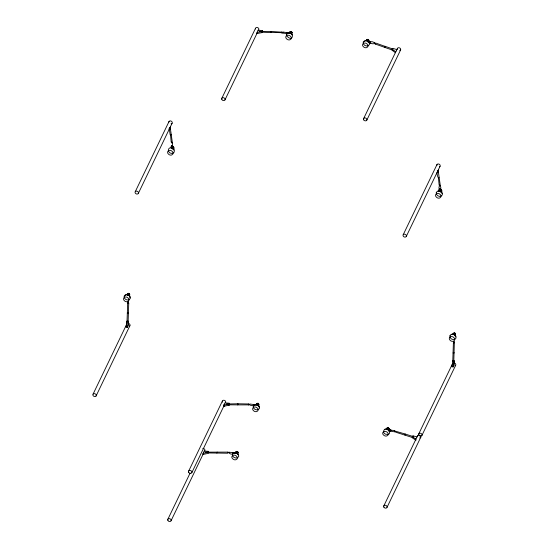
<?xml version="1.0" encoding="UTF-8"?>
<svg xmlns="http://www.w3.org/2000/svg" width="549" height="549" viewBox="0 0 549 549"><rect width="100%" height="100%" fill="white"/><g stroke="black" fill="none" stroke-linecap="round" stroke-linejoin="round"><path stroke-width="0.82" d="M127.704 303.041L126.949 323.354M128.192 302.87L128.74 303.172L128.123 321.639M453.81 342.452L453.392 342.775L452.774 361.249M454.346 342.521L453.721 363.898M248.731 404.325L248.69 403.968L237.868 403.789L226.085 403.989M249.754 404.345C248.052 404.936 252.231 405.883 253.631 405.622L253.535 405.999L253.823 404.387L253.878 404.949M253.851 404.901L253.782 404.531L249.713 403.989M257.261 33.503L257.309 32.377M262.353 31.417L256.911 32.453L256.863 33.578L262.305 32.542L262.401 30.559L257.989 30.209L257.268 31.705M262.353 31.691L262.401 30.559M287.024 32.631L286.647 34.127L286.839 33.722M369.34 41.978L369.292 43.117L370.349 43.309L370.637 42.609M370.349 43.309L370.733 41.93M392.164 49.115L395.795 51.839L396.872 49.602L392.878 48.387L392.164 49.115L392.116 50.24L395.479 52.766L395.527 51.64M452.918 361.825L452.98 360.487L451.834 366.773L453.165 366.938L454.243 364.701L454.304 360.652L454.05 361.187L452.582 360.995M388.795 430.107C383.971 425.413 380.766 434.794 387.347 434.355C392.789 434.616 385.7 427.39 390.675 430.087M374.699 43.048C370.424 39.247 367.658 44.62 374.548 43.673M228.94 452.644C227.437 452.047 232.2 455.945 233.057 453.282M394.848 431.274L394.8 430.766L388.582 429.654M227.917 452.623L227.862 452.115L205.285 452.15M237.93 404.29L237.902 403.796L237.683 404.901L248.622 404.874M405.203 434.506L405.176 434.005L395.582 431.233L395.513 432.138L412.745 437.608L412.306 437.738L412.306 436.606L413.02 435.865L417.02 436.949M126.819 321.419L126.071 327.197L127.402 327.369L128.48 325.125L128.541 321.083C128.541 322.043 126.057 321.728 127.21 320.911M127.402 327.369L128.15 321.584M453.165 366.938L453.913 361.16M235.507 452.548L236.159 451.662A1.331 1.057 25.7 0 1 237.463 451.868L237.937 452.355A1.407 1.119 25.7 0 1 237.937 453.495L237.463 453.838M256.472 404.984L256.342 404.105L256.953 403.508A1.331 1.057 25.7 0 1 258.256 403.707L258.737 404.201A1.331 1.057 25.7 0 1 258.723 405.265M388.891 429.428C388.877 430.951 389.426 428.309 388.424 428.193A1.331 1.057 25.7 0 0 387.12 427.987L386.64 428.33A1.407 1.119 25.7 0 0 386.51 429.174M233.037 453.2L232.742 454.16L233.085 452.657M256.033 404.544L256.301 404.393M390.847 430.649L390.531 431.535L389.467 431.37L389.467 430.224L388.493 430.725M289.584 33.18L289.488 32.302L290.126 31.732A1.331 1.057 25.7 0 1 291.43 31.972L291.89 32.473M368.894 40.695L368.722 41.525L368.894 40.695L368.317 39.892A1.331 1.057 25.7 0 0 367.013 39.652L366.512 39.974A1.407 1.119 25.7 0 0 366.348 40.804M169.174 128.672L169.058 129.214L170.389 129.386L170.458 126.496M437.011 172.262L438.342 172.434L438.411 169.545M289.179 32.741L289.131 33.146L286.846 32.686M286.29 34.813C293.55 26.215 295.136 45.299 286.365 35.52M288.925 33.221L289.488 32.302M390.799 430.718L390.593 431.143L390.881 430.148M217.109 452.596L216.917 453.062L208.613 452.973M172.118 142.39C173.175 143.076 170.499 143.124 171.562 142.404M172.571 146.061L171.46 146.089L172.571 146.061L172.393 142.651M440.072 185.438C442.899 190.709 437.141 190.736 439.516 185.452M440.346 185.699L439.234 185.727M282.838 32.631L282.66 33.07L286.859 33.564M370.63 42.499L370.451 42.939M128.74 303.172L127.629 303.199M170.375 128.445L172.276 142.04L171.343 142.212L171.604 141.669M438.328 171.494L440.229 185.088L439.406 185.308L439.42 184.759M454.503 342.741L453.392 342.775M375.55 43.632L375.372 44.085L393.338 50.398M271.034 32.089L270.842 32.556L261.708 32.192M384.993 46.912L384.801 47.372L384.993 46.26L392.81 49.026M388.397 430.526L388.52 430.08L390.826 430.121M368.921 40.99L368.756 41.148M389.076 429.277L388.836 430.107L389.035 428.975M281.781 32.72L270.781 32.329L271.034 31.444L281.87 32.171M259.252 31.307L271.089 31.568M233.057 452.822L232.838 453.783M172.379 148.786L172.709 146.109A0.7 0.391 -2.3 0 0 172.441 145.753L172.105 145.684M135.267 191.67L169.051 121.466M138.279 193.509A1.771 1.407 25.7 0 0 136.715 191.127A1.771 1.407 25.7 0 0 135.322 193.138A1.771 1.407 25.7 0 0 138.279 193.509L172.063 123.305M171.247 148.065L171.37 145.938A0.7 0.391 -2.3 0 1 171.59 145.773M171.213 147.256L172.551 147.42L172.372 148.601L172.709 146.109M221.755 98.456L255.546 28.246M225.015 99.815L257.316 32.693M93.062 394.161L126.476 324.727M96.075 396.001A1.771 1.407 25.7 0 0 94.51 393.619A1.771 1.407 25.7 0 0 93.117 395.63A1.771 1.407 25.7 0 0 96.075 396.001L129.859 325.797M368.05 42.211L368.564 41.34A1.276 1.016 25.7 0 0 368.674 40.31L368.269 39.864A1.139 0.906 25.7 0 0 367.13 39.652L366.698 39.947A1.276 1.016 25.7 0 0 366.526 40.42M188.575 471.289L222.366 401.079M167.781 519.443L190.064 473.156M223.731 405.189L224.809 402.945L229.228 403.165L229.18 405.141L223.731 406.322L223.731 405.189L229.18 404.009L229.18 405.141M191.876 472.552L224.177 405.43M363.582 118.714L395.884 51.592M396.625 50.048L397.366 48.504M204.015 451.1L208.435 451.319L208.387 453.296L202.938 454.476L203.658 451.848M171.082 520.706L203.384 453.591M228.974 404.833L229.228 404.297M366.842 120.073L400.633 49.87M253.686 404.551L256.033 404.929M403.213 234.718L437.004 164.515M406.226 236.557A1.771 1.407 25.7 0 0 404.661 234.176A1.771 1.407 25.7 0 0 403.275 236.187A1.771 1.407 25.7 0 0 406.226 236.557L440.017 166.354M440.504 190.469L439.159 190.304L438.98 191.477L439.317 188.993A0.7 0.391 -2.3 0 1 439.536 188.829M438.987 191.663L439.317 188.993M440.593 190.709A0.7 0.391 -2.3 0 1 440.73 190.997L440.531 191.285L440.662 189.158A0.7 0.391 -2.3 0 0 440.387 188.801L440.058 188.732M383.744 506.068L417.528 435.865M418.825 433.737L452.616 363.534A1.771 1.407 25.7 0 0 452.671 364.996M387.038 507.331L420.829 437.128M421.838 435.577A1.771 1.407 25.7 0 0 420.273 433.188A1.771 1.407 25.7 0 0 418.887 435.199A1.771 1.407 25.7 0 0 421.838 435.577L455.622 365.366M172.709 147.358L172.921 146.954L173.752 147.578A1.331 1.057 25.7 0 1 173.793 148.704L173.326 149.047M440.511 190.695L440.874 190.009L441.698 190.627M385.055 46.384L375.55 42.987L375.406 44.05M286.75 33.75L286.935 32.659L282.838 31.979L282.694 33.036M227.862 452.115L227.718 453.22L216.882 453.055L217.15 452.067M253.782 404.531L253.631 405.622M394.8 430.766L394.724 431.768M289.158 33.359L289.467 32.885M288.891 33.379L289.433 32.583M255.813 404.86L256.342 404.105M235.24 452.705L235.548 452.259M172.585 148.237L172.661 146.212M125.145 295.554L126.044 294.854A2.587 2.059 25.7 0 1 126.647 294.703M171.645 147.084L171.446 147.29A1.331 1.057 25.7 0 0 171.288 147.825C167.054 147.146 167.788 153.446 171.487 153.37C175.707 153.995 174.946 147.75 171.261 147.811M129.653 295.431L129.18 295.781M235.885 451.992L236.296 451.683A1.139 0.906 25.7 0 1 237.442 451.861L237.854 452.294A1.276 1.016 25.7 0 1 237.971 452.561M237.854 453.309L237.442 453.618M129.406 295.41L129.585 295.232A1.139 0.906 25.7 0 0 129.55 294.25L129.104 293.839A1.407 1.119 25.7 0 0 127.773 293.674L127.299 294.024A1.331 1.057 25.7 0 0 127.148 294.559M258.737 405.334L258.256 405.677M289.831 32.041L290.263 31.753A1.139 0.906 25.7 0 1 291.402 31.966L291.807 32.412A1.276 1.016 25.7 0 1 291.759 33.414M281.815 31.931L281.63 33.029M237.751 404.874L228.576 404.812M405.025 435.089L405.141 434.005L412.965 436.503M364.337 41.484L364.769 41.12M374.658 42.678L374.48 43.762M248.69 403.968L248.512 405.059M453.234 352.63C452.5 353.604 455.114 352.98 453.776 352.52M390.627 431.157L394.656 431.857M228.851 452.156L232.989 452.685M451.299 334.718L451.813 334.43A2.587 2.059 25.7 0 1 454.352 334.746L455.313 335.679A2.745 2.182 25.7 0 1 455.704 336.839M258.236 405.464L258.654 405.155A1.276 1.016 25.7 0 0 258.648 404.139L258.236 403.7A1.139 0.906 25.7 0 0 257.09 403.529L256.678 403.831A1.276 1.016 25.7 0 0 256.678 404.846M173.292 148.813L173.71 148.511A1.139 0.906 25.7 0 0 173.676 147.53L173.223 147.118A1.276 1.016 25.7 0 0 172.626 146.912M170.451 134.409L171.185 141.992M127.588 312.999C126.476 313.767 129.193 313.719 128.143 312.978M254.702 404.99L255.237 404.73A2.745 2.182 25.7 0 1 257.838 405.135L258.792 406.075A2.587 2.059 25.7 0 1 259.142 407.214M233.908 453.151L234.444 452.891M384.856 429.49L385.391 429.229M438.404 177.464L439.138 185.04M453.707 341.54C452.637 342.26 455.313 342.212 454.256 341.526M287.902 33.18L288.451 32.94A2.745 2.182 25.7 0 1 291.052 33.42L291.972 34.388A2.587 2.059 25.7 0 1 292.205 34.958M202.938 453.344L208.387 452.163M128.219 301.916L127.732 302.389L128.692 302.06M172.736 146.583L172.942 146.59A0.817 0.652 25.7 0 1 173.196 147.942M172.715 147.022L172.729 147.022A0.817 0.652 25.7 0 1 173.525 147.969A0.92 0.727 25.7 0 0 172.612 147.132M440.662 190.071L440.682 190.071A0.817 0.652 25.7 0 1 441.492 190.846M439.969 188.815L440.518 189.11M171.178 146.343L172.516 146.514M439.125 189.391L440.463 189.563M451.889 366.348L453.22 366.512M126.126 326.772L127.457 326.943M253.734 404.455L255.875 404.785M253.535 404.86L254.599 405.018M232.941 452.609L234.368 452.829M232.886 452.712L235.027 453.042M232.742 453.014L233.799 453.179M368.454 41.374L370.596 41.772M368.4 41.477L370.541 41.875M370.397 42.177L367.919 41.36A2.745 2.182 25.7 0 0 367.302 41.024M286.894 32.583L289.035 32.981M286.695 32.988L287.758 33.187M440.524 189.927L440.874 190.009M172.578 146.878L172.921 146.954M171.686 148.381L172.153 148.498M438.96 177.444C438.5 179.997 436.304 173.271 437.327 172.311M171.007 134.388L171.103 134.91L170.176 134.793L169.264 128.48M412.306 436.606L415.943 439.186M412.306 437.738L415.943 440.325M440.703 191.505L441.664 192.438A2.745 2.182 25.7 0 1 442.055 193.598M441.664 191.56A1.139 0.906 25.7 0 0 441.622 190.578L441.176 190.167A1.276 1.016 25.7 0 0 440.572 189.961M129.605 294.312L129.097 293.839A1.276 1.016 25.7 0 0 127.91 293.688L127.492 293.996A1.139 0.906 25.7 0 0 127.347 294.463M129.55 296.103L128.59 295.17A2.587 2.059 25.7 0 0 127.306 294.71M437.279 170.416L438.342 172.434M169.408 127.512L170.389 129.386M258.154 403.776A0.817 0.652 25.7 0 0 257.2 403.735L257.179 403.762A0.92 0.727 25.7 0 1 257.872 403.789M237.751 452.575L237.724 452.397A0.817 0.652 25.7 0 0 236.2 452.163M236.413 452.081L236.386 451.902A0.817 0.652 25.7 0 1 237.93 451.964L237.957 452.143A0.817 0.652 25.7 0 1 237.566 452.664M366.972 40.29L366.972 40.303A0.817 0.652 25.7 0 1 367.006 40.125M290.332 32.13L290.311 31.952A0.817 0.652 25.7 0 1 291.869 32.068L291.883 32.247A0.817 0.652 25.7 0 1 291.766 32.563M440.662 189.158L440.682 191.1M439.269 189.096L439.344 190.928M171.37 145.938L171.391 147.88L171.322 146.041M415.675 439.001L415.675 440.133M413.02 435.865L413.02 436.997M390.531 430.389L390.531 431.535M224.136 405.1L224.136 406.233M203.343 453.254L203.343 454.394M258.277 404.043A0.92 0.727 25.7 0 1 258.305 405.114M256.98 403.817A0.92 0.727 25.7 0 1 258.373 403.844A0.92 0.727 25.7 0 1 258.215 405.018M222.537 402.211A1.771 1.407 25.7 0 1 224.013 400.255A1.771 1.407 25.7 0 1 225.488 402.671M258.318 404.86A0.817 0.652 25.7 0 0 258.545 404.421L258.517 404.242A0.817 0.652 25.7 0 0 258.311 403.906M258.359 404.51A0.817 0.652 25.7 0 0 258.751 403.989L258.73 403.81A0.817 0.652 25.7 0 0 257.179 403.741M257.207 405.087A1.743 1.379 25.7 0 1 257.961 405.574M255.69 404.922A2.107 1.674 25.7 0 1 256.706 404.846M257.234 404.99A2.107 1.674 25.7 0 1 258.469 405.992M439.44 191.464A1.331 1.057 25.7 0 1 439.392 190.338M441.602 190.62A1.331 1.057 25.7 0 1 441.65 191.738M436.874 165.606A1.771 1.407 25.7 0 1 437.869 163.986A1.771 1.407 25.7 0 1 440.03 165.009A1.771 1.407 25.7 0 1 439.413 166.807M440.49 191.725A1.743 1.379 25.7 0 1 440.847 191.999M439.015 191.299A2.107 1.674 25.7 0 1 439.536 191.306M440.559 191.663A2.107 1.674 25.7 0 1 441.327 192.39M440.497 189.679A0.817 0.652 25.7 0 1 440.682 189.638L440.888 189.638A0.817 0.652 25.7 0 1 441.609 190.736M438.157 191.189A2.587 2.059 25.7 0 1 440.078 191.203M439.474 191.052A1.139 0.906 25.7 0 1 439.454 190.544M440.566 190.18A0.92 0.727 25.7 0 1 440.792 190.228M441.204 190.469A0.92 0.727 25.7 0 1 441.458 190.832M440.655 189.981A0.92 0.727 25.7 0 1 441.595 190.839M386.873 429.414A1.743 1.379 25.7 0 1 387.306 429.531M387.711 429.737A1.743 1.379 25.7 0 1 388.054 430.018M388.96 429.133A1.276 1.016 25.7 0 0 388.802 428.604L388.39 428.165A1.139 0.906 25.7 0 0 387.244 427.987L386.832 428.295A1.276 1.016 25.7 0 0 386.716 429.05M388.774 429.078A0.92 0.727 25.7 0 0 388.122 428.062A0.92 0.727 25.7 0 0 387.052 428.446A0.92 0.727 25.7 0 1 388.706 429.078A0.817 0.652 25.7 0 0 388.699 428.886L388.671 428.707A0.817 0.652 25.7 0 0 387.148 428.467M420.383 435.652A1.771 1.407 25.7 0 1 420.383 437.711M420.033 437.889A1.771 1.407 25.7 0 1 419.621 437.972M417.528 436.613A1.771 1.407 25.7 0 1 419.621 435.158M388.321 429.009A0.817 0.652 25.7 0 0 388.905 428.453L388.877 428.275A0.817 0.652 25.7 0 0 387.333 428.206L387.361 428.385A0.817 0.652 25.7 0 0 387.436 428.563M389.207 431.137A2.587 2.059 25.7 0 0 388.946 430.574L387.992 429.627A2.745 2.182 25.7 0 0 386.695 429.14M386.777 429.277A2.107 1.674 25.7 0 1 388.218 430.011M388.541 430.423A2.107 1.674 25.7 0 1 388.74 430.869M367.212 41.23A1.743 1.379 25.7 0 1 367.61 41.443M366.814 40.297A0.92 0.727 25.7 0 1 367.048 39.995M368.118 40.05A0.92 0.727 25.7 0 1 368.441 40.386M366.876 40.29A0.92 0.727 25.7 0 1 367 39.933M367.144 39.796A0.92 0.727 25.7 0 1 368.619 40.386M397.339 49.252A1.771 1.407 25.7 0 1 398.478 47.722A1.771 1.407 25.7 0 1 400.571 48.861A1.771 1.407 25.7 0 1 399.796 50.597M367.391 39.782A0.817 0.652 25.7 0 1 367.988 39.83M368.18 39.933A0.817 0.652 25.7 0 1 368.53 40.406M367.178 39.857A0.817 0.652 25.7 0 1 368.736 39.974L368.756 40.152A0.817 0.652 25.7 0 1 368.633 40.461M365.318 40.873A2.745 2.182 25.7 0 1 366.636 40.825M367.226 41.12A2.107 1.674 25.7 0 1 367.713 41.388M368.118 41.738A2.107 1.674 25.7 0 1 368.427 42.156M455.43 335.082A1.407 1.119 25.7 0 0 455.382 333.902L454.867 333.415A1.407 1.119 25.7 0 0 453.536 333.25L453.069 333.6A1.331 1.057 25.7 0 0 453.11 334.718M453.165 334.3A1.139 0.906 25.7 0 1 453.254 333.566L453.673 333.264A1.276 1.016 25.7 0 1 454.86 333.415L455.313 333.826A1.139 0.906 25.7 0 1 455.354 334.808M453.817 333.476A0.92 0.727 25.7 0 1 454.483 333.476M454.895 333.717A0.92 0.727 25.7 0 1 455.142 334.08A0.817 0.652 25.7 0 0 454.366 333.318L454.167 333.312A0.817 0.652 25.7 0 0 453.7 333.566M453.604 333.531A0.92 0.727 25.7 0 1 455.279 334.087M453.618 362.978A1.771 1.407 25.7 0 1 455.67 364.09A1.771 1.407 25.7 0 1 455.025 365.826M455.183 334.108A0.817 0.652 25.7 0 0 454.579 332.886L454.373 332.879A0.817 0.652 25.7 0 0 453.817 333.463M454.181 334.924A1.743 1.379 25.7 0 1 454.538 335.199M454.819 335.528A1.743 1.379 25.7 0 1 454.997 335.899M452.246 334.581A2.107 1.674 25.7 0 1 453.769 334.602M454.263 334.835A2.107 1.674 25.7 0 1 455.039 335.569M129.509 294.298A1.331 1.057 25.7 0 1 129.55 295.417M128.933 293.996A0.92 0.727 25.7 0 0 127.876 294.01A0.817 0.652 25.7 0 1 128.404 293.736L128.603 293.742A0.817 0.652 25.7 0 1 129.166 294.01M129.276 294.312A0.92 0.727 25.7 0 1 129.331 295.074M127.842 293.955A0.92 0.727 25.7 0 1 129.132 293.873A0.92 0.727 25.7 0 1 129.29 295.026M129.296 294.168A0.817 0.652 25.7 0 1 129.324 294.84M129.255 294.621A0.817 0.652 25.7 0 0 128.809 293.31L128.61 293.303A0.817 0.652 25.7 0 0 128.089 294.065M127.135 295.046A1.743 1.379 25.7 0 1 127.567 295.053M128.006 295.156A1.743 1.379 25.7 0 1 128.775 295.623M128.294 323.409A1.771 1.407 25.7 0 1 129.989 324.706A1.771 1.407 25.7 0 1 129.255 326.25M126.956 294.895A2.107 1.674 25.7 0 1 128.933 295.595M129.825 296.68A2.745 2.182 25.7 0 1 129.873 297.833M291.876 32.46A1.331 1.057 25.7 0 1 291.835 33.53M255.511 28.994A1.771 1.407 25.7 0 1 257.673 27.615A1.771 1.407 25.7 0 1 258.332 30.174M289.536 33.187A1.743 1.379 25.7 0 1 289.975 33.221M290.798 33.564A1.743 1.379 25.7 0 1 291.389 34.196M290.037 32.192A0.92 0.727 25.7 0 1 291.78 32.679M288.884 33.139A2.107 1.674 25.7 0 1 290.442 33.249M290.922 33.516A2.107 1.674 25.7 0 1 291.643 34.285M168.852 122.173A1.771 1.407 25.7 0 1 170.348 120.904A1.771 1.407 25.7 0 1 172.228 122.338A1.771 1.407 25.7 0 1 171.055 123.854M172.537 148.676A1.743 1.379 25.7 0 1 172.894 148.951M173.168 149.287A1.743 1.379 25.7 0 1 173.354 149.651M171.59 148.251A2.107 1.674 25.7 0 1 173.038 148.944M173.381 149.342A2.107 1.674 25.7 0 1 173.601 149.788M171.473 147.997A2.587 2.059 25.7 0 1 172.757 148.456L173.717 149.39A2.745 2.182 25.7 0 1 173.992 149.959M171.528 148.004A1.139 0.906 25.7 0 1 171.617 147.276M173.326 148.498A0.92 0.727 25.7 0 1 173.148 148.601M172.64 147.66A0.7 0.391 -2.3 0 1 172.777 147.942M172.709 146.933A0.92 0.727 25.7 0 1 173.628 147.983M235.768 452.74A1.276 1.016 25.7 0 1 235.768 452.218M237.648 453.131A0.92 0.727 25.7 0 1 237.511 453.275M237.298 452.053A0.92 0.727 25.7 0 0 236.091 452.17A0.92 0.727 25.7 0 1 237.847 452.575M237.484 452.198A0.92 0.727 25.7 0 1 237.717 452.568M202.78 448.396A1.771 1.407 25.7 0 1 204.695 449.37A1.771 1.407 25.7 0 1 204.427 451.086M235.15 453.186A1.743 1.379 25.7 0 1 236.413 453.248M236.818 453.453A1.743 1.379 25.7 0 1 237.168 453.728M237.429 454.071A1.743 1.379 25.7 0 1 237.6 454.442M235.068 452.767A2.745 2.182 25.7 0 1 237.044 453.289L237.998 454.229A2.587 2.059 25.7 0 1 238.259 454.798M234.471 453.289A2.107 1.674 25.7 0 1 234.897 453.076M235.384 452.98A2.107 1.674 25.7 0 1 236.441 453.145M236.935 453.392A2.107 1.674 25.7 0 1 237.676 454.147M124.191 296.186C123.36 299.479 129.049 301.792 130.291 298.382C131.122 295.081 125.44 292.775 124.191 296.186M436.27 192.541C435.439 195.842 441.128 198.155 442.377 194.744C443.208 191.443 437.519 189.131 436.27 192.541M449.954 335.755C449.123 339.056 454.812 341.368 456.061 337.958C456.892 334.657 451.203 332.344 449.954 335.755M232.467 454.16C231.609 457.454 237.278 459.685 238.726 456.514C239.584 453.22 233.915 450.99 232.467 454.16M253.261 406.006C252.403 409.3 258.071 411.53 259.519 408.353C260.377 405.059 254.709 402.829 253.261 406.006M363.26 42.047C362.271 45.327 367.885 47.674 369.45 44.586C370.438 41.305 364.824 38.958 363.26 42.047M168.337 150.831L167.932 151.263A2.875 2.285 25.7 0 0 168.021 153.617L169.051 154.605A2.772 2.203 25.7 0 0 171.755 154.948L172.709 154.207A2.875 2.285 25.7 0 0 172.612 151.853L171.59 150.865A2.772 2.203 25.7 0 0 168.886 150.529L168.337 150.831M124.28 297.483L123.868 297.915A2.875 2.285 25.7 0 0 123.964 300.269L124.987 301.25A2.772 2.203 25.7 0 0 127.691 301.593L128.644 300.852A2.875 2.285 25.7 0 0 128.548 298.498L127.526 297.517A2.772 2.203 25.7 0 0 124.822 297.174L124.28 297.483M436.29 193.879L435.879 194.319A2.875 2.285 25.7 0 0 435.975 196.672L436.997 197.654A2.772 2.203 25.7 0 0 439.701 197.997L440.655 197.256A2.875 2.285 25.7 0 0 440.559 194.902L439.536 193.921A2.772 2.203 25.7 0 0 436.832 193.577L436.29 193.879M450.043 337.052L449.631 337.491A2.875 2.285 25.7 0 0 449.727 339.845L450.75 340.826A2.772 2.203 25.7 0 0 453.453 341.169L454.407 340.428A2.875 2.285 25.7 0 0 454.311 338.074L453.289 337.093A2.772 2.203 25.7 0 0 450.585 336.75L450.043 337.052M253.46 407.406L253.02 407.818A2.772 2.203 25.7 0 0 253.02 410.124L254.029 411.126A2.875 2.285 25.7 0 0 256.767 411.551L257.769 410.858A2.772 2.203 25.7 0 0 257.769 408.552L256.767 407.55A2.875 2.285 25.7 0 0 254.029 407.125L253.46 407.406M232.666 455.56L232.227 455.972A2.772 2.203 25.7 0 0 232.227 458.285L233.236 459.28A2.875 2.285 25.7 0 0 235.974 459.705L236.976 459.019A2.772 2.203 25.7 0 0 236.976 456.706L235.974 455.704A2.875 2.285 25.7 0 0 233.229 455.286L232.666 455.56M383.518 431.795L383.078 432.207A2.772 2.203 25.7 0 0 383.078 434.52L384.087 435.515A2.875 2.285 25.7 0 0 386.825 435.94L387.834 435.254A2.772 2.203 25.7 0 0 387.827 432.941L386.825 431.939A2.875 2.285 25.7 0 0 384.087 431.521L383.518 431.795M286.66 35.596L286.207 35.987A2.772 2.203 25.7 0 0 286.104 38.279L287.072 39.302A2.875 2.285 25.7 0 0 289.81 39.816L290.853 39.164A2.772 2.203 25.7 0 0 290.949 36.872L289.982 35.843A2.875 2.285 25.7 0 0 287.244 35.335L286.66 35.596M363.438 43.419L362.978 43.817A2.772 2.203 25.7 0 0 362.882 46.109L363.85 47.132A2.875 2.285 25.7 0 0 366.588 47.639L367.631 46.988A2.772 2.203 25.7 0 0 367.727 44.695L366.759 43.673A2.875 2.285 25.7 0 0 364.021 43.165L363.438 43.419M291.677 32.666L291.656 32.501A0.817 0.652 25.7 0 0 290.222 32.075A0.92 0.727 25.7 0 1 291.656 32.679M188.746 472.421A1.771 1.407 25.7 0 0 191.704 472.874A1.771 1.407 25.7 0 0 190.228 470.459A1.771 1.407 25.7 0 0 188.746 472.421M383.916 507.201A1.771 1.407 25.7 0 0 386.867 507.653A1.771 1.407 25.7 0 0 385.391 505.245A1.771 1.407 25.7 0 0 383.916 507.201M363.706 119.84A1.771 1.407 25.7 0 0 366.657 120.389A1.771 1.407 25.7 0 0 365.277 117.946A1.771 1.407 25.7 0 0 363.706 119.84M221.878 99.582A1.771 1.407 25.7 0 0 224.829 100.131A1.771 1.407 25.7 0 0 223.45 97.688A1.771 1.407 25.7 0 0 221.878 99.582M167.953 520.576A1.771 1.407 25.7 0 0 170.911 521.028A1.771 1.407 25.7 0 0 169.428 518.62A1.771 1.407 25.7 0 0 167.953 520.576"/></g></svg>
